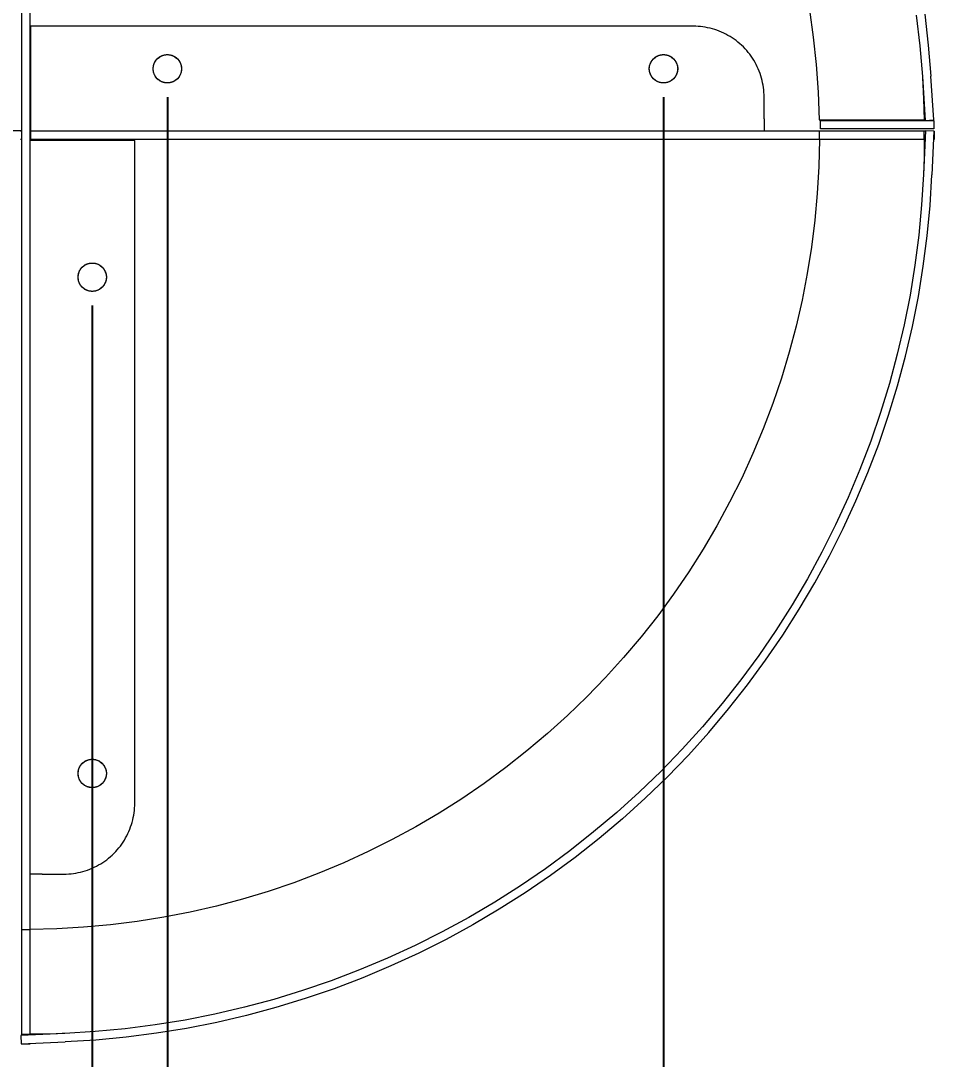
# Model space of a CAD drawing. Header units: millimetres. Extents: x 375 to 2759, y 807 to 2485.
# Drawn here: x 1619.1 to 1941.3, y 1138.3 to 1504.5 of the extents above; entities that cross this region are included whole.
import ezdxf

# ---------------------------------------------------------------- set-up
doc = ezdxf.new("R2010")
doc.units = ezdxf.units.MM
doc.layers.add('ZANO_R', color=7, linetype='Continuous', lineweight=0)
doc.layers.add('ZANO_W', color=1, linetype='Continuous', lineweight=0)
doc.styles.get("Standard").update_dxf_attribs({"font": 'ARIALUNI.TTF'})
doc.dimstyles.new('pl i ang', dxfattribs={"dimtxt": 50, "dimasz": 50, "dimexe": 1.25, "dimexo": 0.625, "dimgap": 10, "dimtad": 1, "dimtoh": 1, "dimtxsty": 'Standard', "dimcen": 2.5, "dimclrd": 1, "dimclre": 1, "dimclrt": 1, "dimadec": 0, "dimazin": 0, "dimtfac": 1, "dimtmove": 0, "dimatfit": 3, "dimfxl": 1, "dimarcsym": 1})

# ---------------------------------------------------------------- blocks, each defined once
blk = doc.blocks.new('*D402')
at = {"layer": 'ZANO_W', "color": 1, "lineweight": -2}
for p, q in [((1570.82, 1430.55), (1570.82, 1090.99)), ((1644.32, 1404.05), (1644.32, 1090.99)), ((1590.82, 1100.99), (1624.32, 1100.99))]:
    blk.add_line(p, q, dxfattribs=at)
at = {"layer": 'ZANO_W', "color": 1}
for points in [[(1590.82, 1104.32), (1590.82, 1097.66), (1570.82, 1100.99)], [(1624.32, 1097.66), (1624.32, 1104.32), (1644.32, 1100.99)]]:
    blk.add_solid(points, dxfattribs=at)
at = {"layer": 'ZANO_W', "color": 1, "insert": (1607.57, 1120.99), "char_height": 20, "attachment_point": 5}
blk.add_mtext('74', dxfattribs=at)
blk = doc.blocks.new('*D403')
at = {"layer": 'ZANO_W', "color": 1, "lineweight": -2}
for p, q in [((1670.82, 1477.55), (1670.82, 1090.99)), ((1644.32, 1229.05), (1644.32, 1090.99)), ((1624.32, 1100.99), (1604.32, 1100.99)), ((1644.32, 1100.99), (1670.82, 1100.99)), ((1674.26, 1045.33), (1657.57, 1100.99)), ((1690.82, 1100.99), (1710.82, 1100.99)), ((1723.31, 1045.33), (1674.26, 1045.33))]:
    blk.add_line(p, q, dxfattribs=at)
at = {"layer": 'ZANO_W', "color": 1}
for points in [[(1624.32, 1097.66), (1624.32, 1104.32), (1644.32, 1100.99)], [(1690.82, 1104.32), (1690.82, 1097.66), (1670.82, 1100.99)]]:
    blk.add_solid(points, dxfattribs=at)
at = {"layer": 'ZANO_W', "color": 1, "insert": (1698.79, 1065.55), "char_height": 20, "attachment_point": 5}
blk.add_mtext('26', dxfattribs=at)
blk = doc.blocks.new('*D404')
at = {"layer": 'ZANO_W', "color": 1, "lineweight": -2}
for p, q in [((1670.82, 1477.55), (1670.82, 1090.99)), ((1845.82, 1477.55), (1845.82, 1090.99)), ((1690.82, 1100.99), (1825.82, 1100.99))]:
    blk.add_line(p, q, dxfattribs=at)
at = {"layer": 'ZANO_W', "color": 1}
for points in [[(1690.82, 1104.32), (1690.82, 1097.66), (1670.82, 1100.99)], [(1825.82, 1097.66), (1825.82, 1104.32), (1845.82, 1100.99)]]:
    blk.add_solid(points, dxfattribs=at)
at = {"layer": 'ZANO_W', "color": 1, "insert": (1758.32, 1121.21), "char_height": 20, "attachment_point": 5}
blk.add_mtext('175', dxfattribs=at)
blk = doc.blocks.new('*D417')
at = {"layer": 'ZANO_W', "color": 1, "lineweight": -2}
for p, q in [((1845.82, 1477.55), (1845.82, 1014.09)), ((1395.82, 1430.55), (1395.82, 1014.09)), ((1415.82, 1024.09), (1825.82, 1024.09))]:
    blk.add_line(p, q, dxfattribs=at)
at = {"layer": 'ZANO_W', "color": 1}
for points in [[(1415.82, 1027.42), (1415.82, 1020.76), (1395.82, 1024.09)], [(1825.82, 1020.76), (1825.82, 1027.42), (1845.82, 1024.09)]]:
    blk.add_solid(points, dxfattribs=at)
at = {"layer": 'ZANO_W', "color": 1, "insert": (1620.82, 1044.31), "char_height": 20, "attachment_point": 5}
blk.add_mtext('450', dxfattribs=at)

msp = doc.modelspace()

# ---------------------------------------------------------------- linework, layer by layer
at = {"layer": 'ZANO_R'}
for p, q in [((1619.32, 1744.04), (1619.32, 1184.05)), ((1622.32, 1744.05), (1622.32, 1184.05)), ((1897.29, 1508.35), (1898.67, 1498.7)), ((1934.98, 1506.4), (1936.24, 1495.61)), ((1937.95, 1506.81), (1939.23, 1495.91)), ((1856.32, 1502.55), (1622.57, 1502.55)), ((1622.57, 1502.55), (1622.57, 1469.95)), ((1857.17, 1502.53), (1856.32, 1502.55)), ((1858.02, 1502.49), (1857.17, 1502.53)), ((1858.87, 1502.42), (1858.02, 1502.49)), ((1859.72, 1502.32), (1858.87, 1502.42)), ((1860.57, 1502.19), (1859.72, 1502.32)), ((1861.4, 1502.03), (1860.57, 1502.19)), ((1862.24, 1501.84), (1861.4, 1502.03)), ((1863.06, 1501.62), (1862.24, 1501.84)), ((1863.88, 1501.38), (1863.06, 1501.62)), ((1864.69, 1501.11), (1863.88, 1501.38)), ((1865.49, 1500.81), (1864.69, 1501.11)), ((1866.28, 1500.48), (1865.49, 1500.81)), ((1867.05, 1500.13), (1866.28, 1500.48)), ((1867.82, 1499.75), (1867.05, 1500.13)), ((1868.57, 1499.34), (1867.82, 1499.75)), ((1869.31, 1498.91), (1868.57, 1499.34)), ((1870.03, 1498.45), (1869.31, 1498.91)), ((1870.73, 1497.97), (1870.03, 1498.45)), ((1871.42, 1497.47), (1870.73, 1497.97)), ((1898.67, 1498.7), (1899.7, 1489.01)), ((1872.1, 1496.94), (1871.42, 1497.47)), ((1872.75, 1496.39), (1872.1, 1496.94)), ((1873.38, 1495.82), (1872.75, 1496.39)), ((1874, 1495.23), (1873.38, 1495.82)), ((1874.59, 1494.61), (1874, 1495.23)), ((1875.16, 1493.98), (1874.59, 1494.61)), ((1936.24, 1495.61), (1937.14, 1484.78)), ((1939.23, 1495.91), (1940.13, 1484.98)), ((1666.7, 1490.39), (1666.8, 1490.53)), ((1666.8, 1490.53), (1666.91, 1490.67)), ((1666.91, 1490.67), (1667.02, 1490.8)), ((1667.02, 1490.8), (1667.13, 1490.93)), ((1667.13, 1490.93), (1667.25, 1491.05)), ((1667.25, 1491.05), (1667.38, 1491.17)), ((1667.38, 1491.17), (1667.5, 1491.29)), ((1667.5, 1491.29), (1667.63, 1491.4)), ((1667.63, 1491.4), (1667.77, 1491.51)), ((1667.77, 1491.51), (1667.91, 1491.61)), ((1667.91, 1491.61), (1668.05, 1491.71)), ((1668.05, 1491.71), (1668.19, 1491.81)), ((1668.19, 1491.81), (1668.34, 1491.89)), ((1668.34, 1491.89), (1668.49, 1491.98)), ((1668.49, 1491.98), (1668.65, 1492.05)), ((1668.65, 1492.05), (1668.81, 1492.13)), ((1668.81, 1492.13), (1668.96, 1492.19)), ((1668.96, 1492.19), (1669.13, 1492.25)), ((1669.13, 1492.25), (1669.29, 1492.31)), ((1669.29, 1492.31), (1669.45, 1492.36)), ((1669.45, 1492.36), (1669.62, 1492.4)), ((1669.62, 1492.4), (1669.79, 1492.44)), ((1669.79, 1492.44), (1669.96, 1492.47)), ((1669.96, 1492.47), (1670.13, 1492.5)), ((1670.13, 1492.5), (1670.3, 1492.52)), ((1670.3, 1492.52), (1670.47, 1492.54)), ((1670.47, 1492.54), (1670.65, 1492.55)), ((1670.65, 1492.55), (1670.82, 1492.55)), ((1670.82, 1492.55), (1670.99, 1492.55)), ((1670.99, 1492.55), (1671.16, 1492.54)), ((1671.16, 1492.54), (1671.33, 1492.52)), ((1671.33, 1492.52), (1671.51, 1492.5)), ((1671.51, 1492.5), (1671.68, 1492.47)), ((1671.68, 1492.47), (1671.85, 1492.44)), ((1671.85, 1492.44), (1672.01, 1492.4)), ((1672.01, 1492.4), (1672.18, 1492.36)), ((1672.18, 1492.36), (1672.35, 1492.31)), ((1672.35, 1492.31), (1672.51, 1492.25)), ((1672.51, 1492.25), (1672.67, 1492.19)), ((1672.67, 1492.19), (1672.83, 1492.13)), ((1672.83, 1492.13), (1672.99, 1492.05)), ((1672.99, 1492.05), (1673.14, 1491.98)), ((1673.14, 1491.98), (1673.29, 1491.89)), ((1673.29, 1491.89), (1673.44, 1491.81)), ((1673.44, 1491.81), (1673.59, 1491.71)), ((1673.59, 1491.71), (1673.73, 1491.61)), ((1673.73, 1491.61), (1673.87, 1491.51)), ((1673.87, 1491.51), (1674, 1491.4)), ((1674, 1491.4), (1674.13, 1491.29)), ((1674.13, 1491.29), (1674.26, 1491.17)), ((1674.26, 1491.17), (1674.38, 1491.05)), ((1674.38, 1491.05), (1674.5, 1490.93)), ((1674.5, 1490.93), (1674.62, 1490.8)), ((1674.62, 1490.8), (1674.73, 1490.67)), ((1674.73, 1490.67), (1674.83, 1490.53)), ((1674.83, 1490.53), (1674.93, 1490.39)), ((1841.7, 1490.39), (1841.8, 1490.53)), ((1841.8, 1490.53), (1841.91, 1490.67)), ((1841.91, 1490.67), (1842.02, 1490.8)), ((1842.02, 1490.8), (1842.13, 1490.93)), ((1842.13, 1490.93), (1842.25, 1491.05)), ((1842.25, 1491.05), (1842.38, 1491.17)), ((1842.38, 1491.17), (1842.5, 1491.29)), ((1842.5, 1491.29), (1842.63, 1491.4)), ((1842.63, 1491.4), (1842.77, 1491.51)), ((1842.77, 1491.51), (1842.91, 1491.61)), ((1842.91, 1491.61), (1843.05, 1491.71)), ((1843.05, 1491.71), (1843.19, 1491.81)), ((1843.19, 1491.81), (1843.34, 1491.89)), ((1843.34, 1491.89), (1843.49, 1491.98)), ((1843.49, 1491.98), (1843.65, 1492.05)), ((1843.65, 1492.05), (1843.81, 1492.13)), ((1843.81, 1492.13), (1843.96, 1492.19)), ((1843.96, 1492.19), (1844.13, 1492.25)), ((1844.13, 1492.25), (1844.29, 1492.31)), ((1844.29, 1492.31), (1844.45, 1492.36)), ((1844.45, 1492.36), (1844.62, 1492.4)), ((1844.62, 1492.4), (1844.79, 1492.44)), ((1844.79, 1492.44), (1844.96, 1492.47)), ((1844.96, 1492.47), (1845.13, 1492.5)), ((1845.13, 1492.5), (1845.3, 1492.52)), ((1845.3, 1492.52), (1845.47, 1492.54)), ((1845.47, 1492.54), (1845.65, 1492.55)), ((1845.65, 1492.55), (1845.82, 1492.55)), ((1845.82, 1492.55), (1845.99, 1492.55)), ((1845.99, 1492.55), (1846.16, 1492.54)), ((1846.16, 1492.54), (1846.33, 1492.52)), ((1846.33, 1492.52), (1846.51, 1492.5)), ((1846.51, 1492.5), (1846.68, 1492.47)), ((1846.68, 1492.47), (1846.85, 1492.44)), ((1846.85, 1492.44), (1847.01, 1492.4)), ((1847.01, 1492.4), (1847.18, 1492.36)), ((1847.18, 1492.36), (1847.35, 1492.31)), ((1847.35, 1492.31), (1847.51, 1492.25)), ((1847.51, 1492.25), (1847.67, 1492.19)), ((1847.67, 1492.19), (1847.83, 1492.13)), ((1847.83, 1492.13), (1847.99, 1492.05)), ((1847.99, 1492.05), (1848.14, 1491.98)), ((1848.14, 1491.98), (1848.29, 1491.89)), ((1848.29, 1491.89), (1848.44, 1491.81)), ((1848.44, 1491.81), (1848.59, 1491.71)), ((1848.59, 1491.71), (1848.73, 1491.61)), ((1848.73, 1491.61), (1848.87, 1491.51)), ((1848.87, 1491.51), (1849, 1491.4)), ((1849, 1491.4), (1849.13, 1491.29)), ((1849.13, 1491.29), (1849.26, 1491.17)), ((1849.26, 1491.17), (1849.38, 1491.05)), ((1849.38, 1491.05), (1849.5, 1490.93)), ((1849.5, 1490.93), (1849.62, 1490.8)), ((1849.62, 1490.8), (1849.73, 1490.67)), ((1849.73, 1490.67), (1849.83, 1490.53)), ((1849.83, 1490.53), (1849.93, 1490.39)), ((1875.71, 1493.33), (1875.16, 1493.98)), ((1876.24, 1492.65), (1875.71, 1493.33)), ((1876.74, 1491.97), (1876.24, 1492.65)), ((1877.22, 1491.26), (1876.74, 1491.97)), ((1877.68, 1490.54), (1877.22, 1491.26)), ((1878.11, 1489.8), (1877.68, 1490.54)), ((1665.82, 1487.81), (1665.84, 1487.98)), ((1665.82, 1487.64), (1665.82, 1487.81)), ((1665.82, 1487.46), (1665.82, 1487.64)), ((1665.82, 1487.29), (1665.82, 1487.46)), ((1665.84, 1487.12), (1665.82, 1487.29)), ((1665.84, 1487.98), (1665.85, 1488.15)), ((1665.85, 1486.95), (1665.84, 1487.12)), ((1665.85, 1488.15), (1665.88, 1488.32)), ((1665.88, 1486.78), (1665.85, 1486.95)), ((1665.88, 1488.32), (1665.91, 1488.49)), ((1665.91, 1488.49), (1665.94, 1488.66)), ((1665.94, 1488.66), (1665.98, 1488.83)), ((1665.98, 1488.83), (1666.03, 1488.99)), ((1666.03, 1488.99), (1666.08, 1489.16)), ((1666.08, 1489.16), (1666.14, 1489.32)), ((1666.14, 1489.32), (1666.21, 1489.48)), ((1666.21, 1489.48), (1666.28, 1489.64)), ((1666.28, 1489.64), (1666.35, 1489.8)), ((1666.35, 1489.8), (1666.43, 1489.95)), ((1666.43, 1489.95), (1666.52, 1490.1)), ((1666.52, 1490.1), (1666.61, 1490.25)), ((1666.61, 1490.25), (1666.7, 1490.39)), ((1674.93, 1490.39), (1675.03, 1490.25)), ((1675.03, 1490.25), (1675.12, 1490.1)), ((1675.12, 1490.1), (1675.2, 1489.95)), ((1675.2, 1489.95), (1675.28, 1489.8)), ((1675.28, 1489.8), (1675.36, 1489.64)), ((1675.36, 1489.64), (1675.43, 1489.48)), ((1675.43, 1489.48), (1675.49, 1489.32)), ((1675.49, 1489.32), (1675.55, 1489.16)), ((1675.55, 1489.16), (1675.6, 1488.99)), ((1675.6, 1488.99), (1675.65, 1488.83)), ((1675.65, 1488.83), (1675.69, 1488.66)), ((1675.69, 1488.66), (1675.73, 1488.49)), ((1675.73, 1488.49), (1675.76, 1488.32)), ((1675.76, 1488.32), (1675.78, 1488.15)), ((1675.78, 1486.95), (1675.76, 1486.78)), ((1675.78, 1488.15), (1675.8, 1487.98)), ((1675.8, 1487.12), (1675.78, 1486.95)), ((1675.8, 1487.98), (1675.81, 1487.81)), ((1675.81, 1487.29), (1675.8, 1487.12)), ((1675.81, 1487.81), (1675.82, 1487.64)), ((1675.82, 1487.46), (1675.81, 1487.29)), ((1675.82, 1487.64), (1675.82, 1487.46)), ((1840.82, 1487.81), (1840.84, 1487.98)), ((1840.82, 1487.64), (1840.82, 1487.81)), ((1840.82, 1487.46), (1840.82, 1487.64)), ((1840.82, 1487.29), (1840.82, 1487.46)), ((1840.84, 1487.12), (1840.82, 1487.29)), ((1840.84, 1487.98), (1840.85, 1488.15)), ((1840.85, 1486.95), (1840.84, 1487.12)), ((1840.85, 1488.15), (1840.88, 1488.32)), ((1840.88, 1486.78), (1840.85, 1486.95)), ((1840.88, 1488.32), (1840.91, 1488.49)), ((1840.91, 1488.49), (1840.94, 1488.66)), ((1840.94, 1488.66), (1840.98, 1488.83)), ((1840.98, 1488.83), (1841.03, 1488.99)), ((1841.03, 1488.99), (1841.08, 1489.16)), ((1841.08, 1489.16), (1841.14, 1489.32)), ((1841.14, 1489.32), (1841.21, 1489.48)), ((1841.21, 1489.48), (1841.28, 1489.64)), ((1841.28, 1489.64), (1841.35, 1489.8)), ((1841.35, 1489.8), (1841.43, 1489.95)), ((1841.43, 1489.95), (1841.52, 1490.1)), ((1841.52, 1490.1), (1841.61, 1490.25)), ((1841.61, 1490.25), (1841.7, 1490.39)), ((1849.93, 1490.39), (1850.03, 1490.25)), ((1850.03, 1490.25), (1850.12, 1490.1)), ((1850.12, 1490.1), (1850.2, 1489.95)), ((1850.2, 1489.95), (1850.28, 1489.8)), ((1850.28, 1489.8), (1850.36, 1489.64)), ((1850.36, 1489.64), (1850.43, 1489.48)), ((1850.43, 1489.48), (1850.49, 1489.32)), ((1850.49, 1489.32), (1850.55, 1489.16)), ((1850.55, 1489.16), (1850.6, 1488.99)), ((1850.6, 1488.99), (1850.65, 1488.83)), ((1850.65, 1488.83), (1850.69, 1488.66)), ((1850.69, 1488.66), (1850.73, 1488.49)), ((1850.73, 1488.49), (1850.76, 1488.32)), ((1850.76, 1488.32), (1850.78, 1488.15)), ((1850.78, 1486.95), (1850.76, 1486.78)), ((1850.78, 1488.15), (1850.8, 1487.98)), ((1850.8, 1487.12), (1850.78, 1486.95)), ((1850.8, 1487.98), (1850.81, 1487.81)), ((1850.81, 1487.29), (1850.8, 1487.12)), ((1850.81, 1487.81), (1850.82, 1487.64)), ((1850.82, 1487.46), (1850.81, 1487.29)), ((1850.82, 1487.64), (1850.82, 1487.46)), ((1878.52, 1489.05), (1878.11, 1489.8)), ((1878.89, 1488.29), (1878.52, 1489.05)), ((1879.25, 1487.51), (1878.89, 1488.29)), ((1879.57, 1486.72), (1879.25, 1487.51)), ((1899.7, 1489.01), (1900.4, 1479.29)), ((1665.91, 1486.61), (1665.88, 1486.78)), ((1665.94, 1486.44), (1665.91, 1486.61)), ((1665.98, 1486.27), (1665.94, 1486.44)), ((1666.03, 1486.1), (1665.98, 1486.27)), ((1666.08, 1485.94), (1666.03, 1486.1)), ((1666.14, 1485.78), (1666.08, 1485.94)), ((1666.21, 1485.62), (1666.14, 1485.78)), ((1666.28, 1485.46), (1666.21, 1485.62)), ((1666.35, 1485.3), (1666.28, 1485.46)), ((1666.43, 1485.15), (1666.35, 1485.3)), ((1666.52, 1485), (1666.43, 1485.15)), ((1666.61, 1484.85), (1666.52, 1485)), ((1666.7, 1484.71), (1666.61, 1484.85)), ((1666.8, 1484.57), (1666.7, 1484.71)), ((1666.91, 1484.43), (1666.8, 1484.57)), ((1667.02, 1484.3), (1666.91, 1484.43)), ((1667.13, 1484.17), (1667.02, 1484.3)), ((1667.25, 1484.04), (1667.13, 1484.17)), ((1667.38, 1483.92), (1667.25, 1484.04)), ((1667.5, 1483.81), (1667.38, 1483.92)), ((1667.63, 1483.69), (1667.5, 1483.81)), ((1667.77, 1483.59), (1667.63, 1483.69)), ((1667.91, 1483.48), (1667.77, 1483.59)), ((1668.05, 1483.39), (1667.91, 1483.48)), ((1668.19, 1483.29), (1668.05, 1483.39)), ((1668.34, 1483.2), (1668.19, 1483.29)), ((1668.49, 1483.12), (1668.34, 1483.2)), ((1673.29, 1483.2), (1673.14, 1483.12)), ((1673.44, 1483.29), (1673.29, 1483.2)), ((1673.59, 1483.39), (1673.44, 1483.29)), ((1673.73, 1483.48), (1673.59, 1483.39)), ((1673.87, 1483.59), (1673.73, 1483.48)), ((1674, 1483.69), (1673.87, 1483.59)), ((1674.13, 1483.81), (1674, 1483.69)), ((1674.26, 1483.92), (1674.13, 1483.81)), ((1674.38, 1484.04), (1674.26, 1483.92)), ((1674.5, 1484.17), (1674.38, 1484.04)), ((1674.62, 1484.3), (1674.5, 1484.17)), ((1674.73, 1484.43), (1674.62, 1484.3)), ((1674.83, 1484.57), (1674.73, 1484.43)), ((1674.93, 1484.71), (1674.83, 1484.57)), ((1675.03, 1484.85), (1674.93, 1484.71)), ((1675.12, 1485), (1675.03, 1484.85)), ((1675.2, 1485.15), (1675.12, 1485)), ((1675.28, 1485.3), (1675.2, 1485.15)), ((1675.36, 1485.46), (1675.28, 1485.3)), ((1675.43, 1485.62), (1675.36, 1485.46)), ((1675.49, 1485.78), (1675.43, 1485.62)), ((1675.55, 1485.94), (1675.49, 1485.78)), ((1675.6, 1486.1), (1675.55, 1485.94)), ((1675.65, 1486.27), (1675.6, 1486.1)), ((1675.69, 1486.44), (1675.65, 1486.27)), ((1675.73, 1486.61), (1675.69, 1486.44)), ((1675.76, 1486.78), (1675.73, 1486.61)), ((1840.91, 1486.61), (1840.88, 1486.78)), ((1840.94, 1486.44), (1840.91, 1486.61)), ((1840.98, 1486.27), (1840.94, 1486.44)), ((1841.03, 1486.1), (1840.98, 1486.27)), ((1841.08, 1485.94), (1841.03, 1486.1)), ((1841.14, 1485.78), (1841.08, 1485.94)), ((1841.21, 1485.62), (1841.14, 1485.78)), ((1841.28, 1485.46), (1841.21, 1485.62)), ((1841.35, 1485.3), (1841.28, 1485.46)), ((1841.43, 1485.15), (1841.35, 1485.3)), ((1841.52, 1485), (1841.43, 1485.15)), ((1841.61, 1484.85), (1841.52, 1485)), ((1841.7, 1484.71), (1841.61, 1484.85)), ((1841.8, 1484.57), (1841.7, 1484.71)), ((1841.91, 1484.43), (1841.8, 1484.57)), ((1842.02, 1484.3), (1841.91, 1484.43)), ((1842.13, 1484.17), (1842.02, 1484.3)), ((1842.25, 1484.04), (1842.13, 1484.17)), ((1842.38, 1483.92), (1842.25, 1484.04)), ((1842.5, 1483.81), (1842.38, 1483.92)), ((1842.63, 1483.69), (1842.5, 1483.81)), ((1842.77, 1483.59), (1842.63, 1483.69)), ((1842.91, 1483.48), (1842.77, 1483.59)), ((1843.05, 1483.39), (1842.91, 1483.48)), ((1843.19, 1483.29), (1843.05, 1483.39)), ((1843.34, 1483.2), (1843.19, 1483.29)), ((1843.49, 1483.12), (1843.34, 1483.2)), ((1848.29, 1483.2), (1848.14, 1483.12)), ((1848.44, 1483.29), (1848.29, 1483.2)), ((1848.59, 1483.39), (1848.44, 1483.29)), ((1848.73, 1483.48), (1848.59, 1483.39)), ((1848.87, 1483.59), (1848.73, 1483.48)), ((1849, 1483.69), (1848.87, 1483.59)), ((1849.13, 1483.81), (1849, 1483.69)), ((1849.26, 1483.92), (1849.13, 1483.81)), ((1849.38, 1484.04), (1849.26, 1483.92)), ((1849.5, 1484.17), (1849.38, 1484.04)), ((1849.62, 1484.3), (1849.5, 1484.17)), ((1849.73, 1484.43), (1849.62, 1484.3)), ((1849.83, 1484.57), (1849.73, 1484.43)), ((1849.93, 1484.71), (1849.83, 1484.57)), ((1850.03, 1484.85), (1849.93, 1484.71)), ((1850.12, 1485), (1850.03, 1484.85)), ((1850.2, 1485.15), (1850.12, 1485)), ((1850.28, 1485.3), (1850.2, 1485.15)), ((1850.36, 1485.46), (1850.28, 1485.3)), ((1850.43, 1485.62), (1850.36, 1485.46)), ((1850.49, 1485.78), (1850.43, 1485.62)), ((1850.55, 1485.94), (1850.49, 1485.78)), ((1850.6, 1486.1), (1850.55, 1485.94)), ((1850.65, 1486.27), (1850.6, 1486.1)), ((1850.69, 1486.44), (1850.65, 1486.27)), ((1850.73, 1486.61), (1850.69, 1486.44)), ((1850.76, 1486.78), (1850.73, 1486.61)), ((1879.87, 1485.92), (1879.57, 1486.72)), ((1880.15, 1485.11), (1879.87, 1485.92)), ((1880.39, 1484.29), (1880.15, 1485.11)), ((1880.61, 1483.47), (1880.39, 1484.29)), ((1880.79, 1482.64), (1880.61, 1483.47)), ((1937.14, 1484.78), (1938.15, 1469.31)), ((1937.16, 1484.45), (1937.55, 1477)), ((1941.15, 1469.51), (1940.13, 1484.98)), ((1668.65, 1483.04), (1668.49, 1483.12)), ((1668.81, 1482.97), (1668.65, 1483.04)), ((1668.96, 1482.9), (1668.81, 1482.97)), ((1669.13, 1482.84), (1668.96, 1482.9)), ((1669.29, 1482.79), (1669.13, 1482.84)), ((1669.45, 1482.74), (1669.29, 1482.79)), ((1669.62, 1482.69), (1669.45, 1482.74)), ((1669.79, 1482.66), (1669.62, 1482.69)), ((1669.96, 1482.62), (1669.79, 1482.66)), ((1670.13, 1482.6), (1669.96, 1482.62)), ((1670.3, 1482.58), (1670.13, 1482.6)), ((1670.47, 1482.56), (1670.3, 1482.58)), ((1670.65, 1482.55), (1670.47, 1482.56)), ((1670.82, 1482.55), (1670.65, 1482.55)), ((1670.99, 1482.55), (1670.82, 1482.55)), ((1671.16, 1482.56), (1670.99, 1482.55)), ((1671.33, 1482.58), (1671.16, 1482.56)), ((1671.51, 1482.6), (1671.33, 1482.58)), ((1671.68, 1482.62), (1671.51, 1482.6)), ((1671.85, 1482.66), (1671.68, 1482.62)), ((1672.01, 1482.69), (1671.85, 1482.66)), ((1672.18, 1482.74), (1672.01, 1482.69)), ((1672.35, 1482.79), (1672.18, 1482.74)), ((1672.51, 1482.84), (1672.35, 1482.79)), ((1672.67, 1482.9), (1672.51, 1482.84)), ((1672.83, 1482.97), (1672.67, 1482.9)), ((1672.99, 1483.04), (1672.83, 1482.97)), ((1673.14, 1483.12), (1672.99, 1483.04)), ((1843.65, 1483.04), (1843.49, 1483.12)), ((1843.81, 1482.97), (1843.65, 1483.04)), ((1843.96, 1482.9), (1843.81, 1482.97)), ((1844.13, 1482.84), (1843.96, 1482.9)), ((1844.29, 1482.79), (1844.13, 1482.84)), ((1844.45, 1482.74), (1844.29, 1482.79)), ((1844.62, 1482.69), (1844.45, 1482.74)), ((1844.79, 1482.66), (1844.62, 1482.69)), ((1844.96, 1482.62), (1844.79, 1482.66)), ((1845.13, 1482.6), (1844.96, 1482.62)), ((1845.3, 1482.58), (1845.13, 1482.6)), ((1845.47, 1482.56), (1845.3, 1482.58)), ((1845.65, 1482.55), (1845.47, 1482.56)), ((1845.82, 1482.55), (1845.65, 1482.55)), ((1845.99, 1482.55), (1845.82, 1482.55)), ((1846.16, 1482.56), (1845.99, 1482.55)), ((1846.33, 1482.58), (1846.16, 1482.56)), ((1846.51, 1482.6), (1846.33, 1482.58)), ((1846.68, 1482.62), (1846.51, 1482.6)), ((1846.85, 1482.66), (1846.68, 1482.62)), ((1847.01, 1482.69), (1846.85, 1482.66)), ((1847.18, 1482.74), (1847.01, 1482.69)), ((1847.35, 1482.79), (1847.18, 1482.74)), ((1847.51, 1482.84), (1847.35, 1482.79)), ((1847.67, 1482.9), (1847.51, 1482.84)), ((1847.83, 1482.97), (1847.67, 1482.9)), ((1847.99, 1483.04), (1847.83, 1482.97)), ((1848.14, 1483.12), (1847.99, 1483.04)), ((1880.95, 1481.8), (1880.79, 1482.64)), ((1881.09, 1480.95), (1880.95, 1481.8)), ((1881.19, 1480.11), (1881.09, 1480.95)), ((1881.26, 1479.25), (1881.19, 1480.11)), ((1881.3, 1478.4), (1881.26, 1479.25)), ((1881.32, 1477.55), (1881.3, 1478.4)), ((1881.32, 1469.95), (1881.32, 1477.55)), ((1900.4, 1479.29), (1900.76, 1469.55)), ((1937.55, 1477), (1937.77, 1469.55)), ((1622.57, 1469.95), (1622.57, 1465.55)), ((1881.32, 1469.95), (1881.32, 1465.55)), ((1900.76, 1469.55), (1937.77, 1469.55)), ((1901.16, 1469.31), (1941.16, 1469.31)), ((1901.16, 1466.31), (1901.16, 1469.31)), ((1938.15, 1469.31), (1941.15, 1469.51)), ((1941.16, 1469.31), (1941.16, 1466.31)), ((1614.92, 1465.8), (1619.32, 1465.8)), ((1619.32, 1465.55), (1619.07, 1465.55)), ((1622.57, 1465.55), (1622.32, 1465.55)), ((1622.57, 1465.55), (1622.57, 1462.55)), ((1900.82, 1465.55), (1622.57, 1465.55)), ((1900.82, 1462.55), (1900.82, 1465.55)), ((1937.82, 1465.55), (1900.82, 1465.55)), ((1941.16, 1466.31), (1901.16, 1466.31)), ((1938.19, 1465.71), (1937.52, 1450.22)), ((1937.82, 1462.55), (1937.82, 1465.55)), ((1938.19, 1465.55), (1937.82, 1465.55)), ((1941.19, 1465.58), (1938.19, 1465.71)), ((1941.19, 1465.58), (1940.51, 1450.09)), ((1941.32, 1465.55), (1941.19, 1465.55)), ((1941.32, 1465.55), (1941.32, 1462.55)), ((1619.32, 1462.55), (1619.07, 1462.55)), ((1622.57, 1462.55), (1622.32, 1462.55)), ((1626.72, 1462.3), (1622.32, 1462.3)), ((1900.81, 1462.55), (1622.57, 1462.55)), ((1659.32, 1462.3), (1626.72, 1462.3)), ((1659.32, 1228.55), (1659.32, 1462.3)), ((1900.81, 1462.55), (1900.6, 1453.06)), ((1937.81, 1462.55), (1900.81, 1462.55)), ((1937.81, 1462.55), (1937.73, 1456.4)), ((1937.82, 1462.55), (1937.81, 1462.55)), ((1938.05, 1462.55), (1937.82, 1462.55)), ((1941.32, 1462.55), (1941.06, 1462.55)), ((1937.73, 1456.4), (1937.52, 1450.26)), ((1900.6, 1453.06), (1900.07, 1443.57)), ((1937.52, 1450.22), (1936.87, 1439.55)), ((1937.56, 1451.21), (1937.52, 1450.32)), ((1939.86, 1439.32), (1940.51, 1450.09)), ((1900.07, 1443.57), (1899.21, 1434.12)), ((1936.87, 1439.55), (1935.86, 1428.91)), ((1938.85, 1428.58), (1939.86, 1439.32)), ((1899.21, 1434.12), (1898.04, 1424.69)), ((1935.86, 1428.91), (1934.5, 1418.31)), ((1937.47, 1417.88), (1938.85, 1428.58)), ((1898.04, 1424.69), (1896.54, 1415.32)), ((1640.46, 1417.23), (1640.58, 1417.36)), ((1640.58, 1417.36), (1640.69, 1417.49)), ((1640.69, 1417.49), (1640.81, 1417.61)), ((1640.81, 1417.61), (1640.94, 1417.73)), ((1640.94, 1417.73), (1641.07, 1417.85)), ((1641.07, 1417.85), (1641.2, 1417.96)), ((1641.2, 1417.96), (1641.34, 1418.06)), ((1641.34, 1418.06), (1641.48, 1418.16)), ((1641.48, 1418.16), (1641.62, 1418.26)), ((1641.62, 1418.26), (1641.77, 1418.35)), ((1641.77, 1418.35), (1641.92, 1418.44)), ((1641.92, 1418.44), (1642.07, 1418.52)), ((1642.07, 1418.52), (1642.23, 1418.59)), ((1642.23, 1418.59), (1642.38, 1418.66)), ((1642.38, 1418.66), (1642.54, 1418.72)), ((1642.54, 1418.72), (1642.71, 1418.78)), ((1642.71, 1418.78), (1642.87, 1418.84)), ((1642.87, 1418.84), (1643.04, 1418.88)), ((1643.04, 1418.88), (1643.21, 1418.92)), ((1643.21, 1418.92), (1643.37, 1418.96)), ((1643.37, 1418.96), (1643.54, 1418.99)), ((1643.54, 1418.99), (1643.72, 1419.01)), ((1643.72, 1419.01), (1643.89, 1419.03)), ((1643.89, 1419.03), (1644.06, 1419.04)), ((1644.06, 1419.04), (1644.23, 1419.05)), ((1644.23, 1419.05), (1644.4, 1419.05)), ((1644.4, 1419.05), (1644.58, 1419.04)), ((1644.58, 1419.04), (1644.75, 1419.03)), ((1644.75, 1419.03), (1644.92, 1419.01)), ((1644.92, 1419.01), (1645.09, 1418.99)), ((1645.09, 1418.99), (1645.26, 1418.96)), ((1645.26, 1418.96), (1645.43, 1418.92)), ((1645.43, 1418.92), (1645.6, 1418.88)), ((1645.6, 1418.88), (1645.76, 1418.84)), ((1645.76, 1418.84), (1645.93, 1418.78)), ((1645.93, 1418.78), (1646.09, 1418.72)), ((1646.09, 1418.72), (1646.25, 1418.66)), ((1646.25, 1418.66), (1646.41, 1418.59)), ((1646.41, 1418.59), (1646.56, 1418.52)), ((1646.56, 1418.52), (1646.72, 1418.44)), ((1646.72, 1418.44), (1646.87, 1418.35)), ((1646.87, 1418.35), (1647.01, 1418.26)), ((1647.01, 1418.26), (1647.16, 1418.16)), ((1647.16, 1418.16), (1647.3, 1418.06)), ((1647.3, 1418.06), (1647.44, 1417.96)), ((1647.44, 1417.96), (1647.57, 1417.85)), ((1647.57, 1417.85), (1647.7, 1417.73)), ((1647.7, 1417.73), (1647.82, 1417.61)), ((1647.82, 1417.61), (1647.94, 1417.49)), ((1647.94, 1417.49), (1648.06, 1417.36)), ((1648.06, 1417.36), (1648.17, 1417.23)), ((1934.5, 1418.31), (1932.78, 1407.76)), ((1935.73, 1407.23), (1937.47, 1417.88)), ((1639.32, 1414.22), (1639.33, 1414.39)), ((1639.32, 1414.05), (1639.32, 1414.22)), ((1639.32, 1413.88), (1639.32, 1414.05)), ((1639.33, 1413.7), (1639.32, 1413.88)), ((1639.33, 1414.39), (1639.34, 1414.57)), ((1639.34, 1413.53), (1639.33, 1413.7)), ((1639.34, 1414.57), (1639.37, 1414.74)), ((1639.37, 1414.74), (1639.39, 1414.91)), ((1639.39, 1414.91), (1639.42, 1415.08)), ((1639.42, 1415.08), (1639.46, 1415.25)), ((1639.46, 1415.25), (1639.51, 1415.41)), ((1639.51, 1415.41), (1639.56, 1415.58)), ((1639.56, 1415.58), (1639.61, 1415.74)), ((1639.61, 1415.74), (1639.67, 1415.9)), ((1639.67, 1415.9), (1639.74, 1416.06)), ((1639.74, 1416.06), (1639.81, 1416.22)), ((1639.81, 1416.22), (1639.89, 1416.37)), ((1639.89, 1416.37), (1639.97, 1416.52)), ((1639.97, 1416.52), (1640.06, 1416.67)), ((1640.06, 1416.67), (1640.15, 1416.82)), ((1640.15, 1416.82), (1640.25, 1416.96)), ((1640.25, 1416.96), (1640.36, 1417.1)), ((1640.36, 1417.1), (1640.46, 1417.23)), ((1648.17, 1417.23), (1648.28, 1417.1)), ((1648.28, 1417.1), (1648.38, 1416.96)), ((1648.38, 1416.96), (1648.48, 1416.82)), ((1648.48, 1416.82), (1648.57, 1416.67)), ((1648.57, 1416.67), (1648.66, 1416.52)), ((1648.66, 1416.52), (1648.75, 1416.37)), ((1648.75, 1416.37), (1648.82, 1416.22)), ((1648.82, 1416.22), (1648.89, 1416.06)), ((1648.89, 1416.06), (1648.96, 1415.9)), ((1648.96, 1415.9), (1649.02, 1415.74)), ((1649.02, 1415.74), (1649.08, 1415.58)), ((1649.08, 1415.58), (1649.13, 1415.41)), ((1649.13, 1415.41), (1649.17, 1415.25)), ((1649.17, 1415.25), (1649.21, 1415.08)), ((1649.21, 1415.08), (1649.24, 1414.91)), ((1649.24, 1414.91), (1649.27, 1414.74)), ((1649.27, 1414.74), (1649.29, 1414.57)), ((1649.29, 1414.57), (1649.31, 1414.39)), ((1649.31, 1413.7), (1649.29, 1413.53)), ((1649.31, 1414.39), (1649.31, 1414.22)), ((1649.31, 1414.22), (1649.32, 1414.05)), ((1649.32, 1414.05), (1649.31, 1413.88)), ((1649.31, 1413.88), (1649.31, 1413.7)), ((1896.54, 1415.32), (1894.73, 1406)), ((1639.37, 1413.36), (1639.34, 1413.53)), ((1639.39, 1413.19), (1639.37, 1413.36)), ((1639.42, 1413.02), (1639.39, 1413.19)), ((1639.46, 1412.85), (1639.42, 1413.02)), ((1639.51, 1412.69), (1639.46, 1412.85)), ((1639.56, 1412.52), (1639.51, 1412.69)), ((1639.61, 1412.36), (1639.56, 1412.52)), ((1639.67, 1412.2), (1639.61, 1412.36)), ((1639.74, 1412.04), (1639.67, 1412.2)), ((1639.81, 1411.88), (1639.74, 1412.04)), ((1639.89, 1411.73), (1639.81, 1411.88)), ((1639.97, 1411.57), (1639.89, 1411.73)), ((1640.06, 1411.43), (1639.97, 1411.57)), ((1640.15, 1411.28), (1640.06, 1411.43)), ((1640.25, 1411.14), (1640.15, 1411.28)), ((1640.36, 1411), (1640.25, 1411.14)), ((1640.46, 1410.86), (1640.36, 1411)), ((1640.58, 1410.73), (1640.46, 1410.86)), ((1640.69, 1410.61), (1640.58, 1410.73)), ((1640.81, 1410.48), (1640.69, 1410.61)), ((1640.94, 1410.36), (1640.81, 1410.48)), ((1641.07, 1410.25), (1640.94, 1410.36)), ((1641.2, 1410.14), (1641.07, 1410.25)), ((1641.34, 1410.03), (1641.2, 1410.14)), ((1641.48, 1409.93), (1641.34, 1410.03)), ((1641.62, 1409.84), (1641.48, 1409.93)), ((1647.16, 1409.93), (1647.01, 1409.84)), ((1647.3, 1410.03), (1647.16, 1409.93)), ((1647.44, 1410.14), (1647.3, 1410.03)), ((1647.57, 1410.25), (1647.44, 1410.14)), ((1647.7, 1410.36), (1647.57, 1410.25)), ((1647.82, 1410.48), (1647.7, 1410.36)), ((1647.94, 1410.61), (1647.82, 1410.48)), ((1648.06, 1410.73), (1647.94, 1410.61)), ((1648.17, 1410.86), (1648.06, 1410.73)), ((1648.28, 1411), (1648.17, 1410.86)), ((1648.38, 1411.14), (1648.28, 1411)), ((1648.48, 1411.28), (1648.38, 1411.14)), ((1648.57, 1411.43), (1648.48, 1411.28)), ((1648.66, 1411.57), (1648.57, 1411.43)), ((1648.75, 1411.73), (1648.66, 1411.57)), ((1648.82, 1411.88), (1648.75, 1411.73)), ((1648.89, 1412.04), (1648.82, 1411.88)), ((1648.96, 1412.2), (1648.89, 1412.04)), ((1649.02, 1412.36), (1648.96, 1412.2)), ((1649.08, 1412.52), (1649.02, 1412.36)), ((1649.13, 1412.69), (1649.08, 1412.52)), ((1649.17, 1412.85), (1649.13, 1412.69)), ((1649.21, 1413.02), (1649.17, 1412.85)), ((1649.24, 1413.19), (1649.21, 1413.02)), ((1649.27, 1413.36), (1649.24, 1413.19)), ((1649.29, 1413.53), (1649.27, 1413.36)), ((1641.77, 1409.75), (1641.62, 1409.84)), ((1641.92, 1409.66), (1641.77, 1409.75)), ((1642.07, 1409.58), (1641.92, 1409.66)), ((1642.23, 1409.51), (1642.07, 1409.58)), ((1642.38, 1409.44), (1642.23, 1409.51)), ((1642.54, 1409.37), (1642.38, 1409.44)), ((1642.71, 1409.32), (1642.54, 1409.37)), ((1642.87, 1409.26), (1642.71, 1409.32)), ((1643.04, 1409.22), (1642.87, 1409.26)), ((1643.21, 1409.17), (1643.04, 1409.22)), ((1643.37, 1409.14), (1643.21, 1409.17)), ((1643.54, 1409.11), (1643.37, 1409.14)), ((1643.72, 1409.09), (1643.54, 1409.11)), ((1643.89, 1409.07), (1643.72, 1409.09)), ((1644.06, 1409.06), (1643.89, 1409.07)), ((1644.23, 1409.05), (1644.06, 1409.06)), ((1644.4, 1409.05), (1644.23, 1409.05)), ((1644.58, 1409.06), (1644.4, 1409.05)), ((1644.75, 1409.07), (1644.58, 1409.06)), ((1644.92, 1409.09), (1644.75, 1409.07)), ((1645.09, 1409.11), (1644.92, 1409.09)), ((1645.26, 1409.14), (1645.09, 1409.11)), ((1645.43, 1409.17), (1645.26, 1409.14)), ((1645.6, 1409.22), (1645.43, 1409.17)), ((1645.76, 1409.26), (1645.6, 1409.22)), ((1645.93, 1409.32), (1645.76, 1409.26)), ((1646.09, 1409.37), (1645.93, 1409.32)), ((1646.25, 1409.44), (1646.09, 1409.37)), ((1646.41, 1409.51), (1646.25, 1409.44)), ((1646.56, 1409.58), (1646.41, 1409.51)), ((1646.72, 1409.66), (1646.56, 1409.58)), ((1646.87, 1409.75), (1646.72, 1409.66)), ((1647.01, 1409.84), (1646.87, 1409.75)), ((1932.78, 1407.76), (1930.71, 1397.28)), ((1933.64, 1396.65), (1935.73, 1407.23)), ((1894.73, 1406), (1892.61, 1396.74)), ((1892.61, 1396.74), (1890.17, 1387.56)), ((1930.71, 1397.28), (1928.28, 1386.87)), ((1931.19, 1386.14), (1933.64, 1396.65)), ((1890.17, 1387.56), (1887.42, 1378.47)), ((1928.28, 1386.87), (1925.5, 1376.55)), ((1928.39, 1375.72), (1931.19, 1386.14)), ((1887.42, 1378.47), (1884.37, 1369.48)), ((1925.5, 1376.55), (1922.38, 1366.33)), ((1925.23, 1365.4), (1928.39, 1375.72)), ((1884.37, 1369.48), (1881.01, 1360.6)), ((1922.38, 1366.33), (1918.91, 1356.22)), ((1921.74, 1355.2), (1925.23, 1365.4)), ((1881.01, 1360.6), (1877.35, 1351.84)), ((1918.91, 1356.22), (1915.11, 1346.23)), ((1917.9, 1345.12), (1921.74, 1355.2)), ((1877.35, 1351.84), (1873.4, 1343.2)), ((1915.11, 1346.23), (1910.97, 1336.38)), ((1913.72, 1335.17), (1917.9, 1345.12)), ((1873.4, 1343.2), (1869.16, 1334.71)), ((1869.16, 1334.71), (1864.63, 1326.36)), ((1910.97, 1336.38), (1906.5, 1326.67)), ((1909.21, 1325.37), (1913.72, 1335.17)), ((1864.63, 1326.36), (1859.82, 1318.18)), ((1906.5, 1326.67), (1901.71, 1317.12)), ((1904.37, 1315.73), (1909.21, 1325.37)), ((1859.82, 1318.18), (1854.73, 1310.16)), ((1901.71, 1317.12), (1896.6, 1307.73)), ((1899.21, 1306.25), (1904.37, 1315.73)), ((1854.73, 1310.16), (1849.38, 1302.31)), ((1896.6, 1307.73), (1891.17, 1298.52)), ((1893.73, 1296.96), (1899.21, 1306.25)), ((1849.38, 1302.31), (1843.77, 1294.65)), ((1891.17, 1298.52), (1885.44, 1289.5)), ((1887.94, 1287.85), (1893.73, 1296.96)), ((1843.77, 1294.65), (1837.89, 1287.19)), ((1885.44, 1289.5), (1879.4, 1280.68)), ((1837.89, 1287.19), (1831.77, 1279.93)), ((1881.85, 1278.95), (1887.94, 1287.85)), ((1831.77, 1279.93), (1825.41, 1272.89)), ((1879.4, 1280.68), (1873.07, 1272.07)), ((1875.46, 1270.25), (1881.85, 1278.95)), ((1825.41, 1272.89), (1818.81, 1266.06)), ((1873.07, 1272.07), (1866.46, 1263.68)), ((1868.78, 1261.78), (1875.46, 1270.25)), ((1818.81, 1266.06), (1811.98, 1259.46)), ((1866.46, 1263.68), (1859.57, 1255.51)), ((1861.82, 1253.54), (1868.78, 1261.78)), ((1811.98, 1259.46), (1804.93, 1253.09)), ((1804.93, 1253.09), (1797.67, 1246.97)), ((1859.57, 1255.51), (1852.4, 1247.58)), ((1854.59, 1245.53), (1861.82, 1253.54)), ((1797.67, 1246.97), (1790.21, 1241.1)), ((1852.4, 1247.58), (1844.97, 1239.9)), ((1847.09, 1237.77), (1854.59, 1245.53)), ((1639.89, 1241.37), (1639.97, 1241.52)), ((1639.97, 1241.52), (1640.06, 1241.67)), ((1640.06, 1241.67), (1640.15, 1241.82)), ((1640.15, 1241.82), (1640.25, 1241.96)), ((1640.25, 1241.96), (1640.36, 1242.1)), ((1640.36, 1242.1), (1640.46, 1242.23)), ((1640.46, 1242.23), (1640.58, 1242.36)), ((1640.58, 1242.36), (1640.69, 1242.49)), ((1640.69, 1242.49), (1640.81, 1242.61)), ((1640.81, 1242.61), (1640.94, 1242.73)), ((1640.94, 1242.73), (1641.07, 1242.85)), ((1641.07, 1242.85), (1641.2, 1242.96)), ((1641.2, 1242.96), (1641.34, 1243.06)), ((1641.34, 1243.06), (1641.48, 1243.16)), ((1641.48, 1243.16), (1641.62, 1243.26)), ((1641.62, 1243.26), (1641.77, 1243.35)), ((1641.77, 1243.35), (1641.92, 1243.44)), ((1641.92, 1243.44), (1642.07, 1243.52)), ((1642.07, 1243.52), (1642.23, 1243.59)), ((1642.23, 1243.59), (1642.38, 1243.66)), ((1642.38, 1243.66), (1642.54, 1243.72)), ((1642.54, 1243.72), (1642.71, 1243.78)), ((1642.71, 1243.78), (1642.87, 1243.84)), ((1642.87, 1243.84), (1643.04, 1243.88)), ((1643.04, 1243.88), (1643.21, 1243.92)), ((1643.21, 1243.92), (1643.37, 1243.96)), ((1643.37, 1243.96), (1643.54, 1243.99)), ((1643.54, 1243.99), (1643.72, 1244.01)), ((1643.72, 1244.01), (1643.89, 1244.03)), ((1643.89, 1244.03), (1644.06, 1244.04)), ((1644.06, 1244.04), (1644.23, 1244.05)), ((1644.23, 1244.05), (1644.4, 1244.05)), ((1644.4, 1244.05), (1644.58, 1244.04)), ((1644.58, 1244.04), (1644.75, 1244.03)), ((1644.75, 1244.03), (1644.92, 1244.01)), ((1644.92, 1244.01), (1645.09, 1243.99)), ((1645.09, 1243.99), (1645.26, 1243.96)), ((1645.26, 1243.96), (1645.43, 1243.92)), ((1645.43, 1243.92), (1645.6, 1243.88)), ((1645.6, 1243.88), (1645.76, 1243.84)), ((1645.76, 1243.84), (1645.93, 1243.78)), ((1645.93, 1243.78), (1646.09, 1243.72)), ((1646.09, 1243.72), (1646.25, 1243.66)), ((1646.25, 1243.66), (1646.41, 1243.59)), ((1646.41, 1243.59), (1646.56, 1243.52)), ((1646.56, 1243.52), (1646.72, 1243.44)), ((1646.72, 1243.44), (1646.87, 1243.35)), ((1646.87, 1243.35), (1647.01, 1243.26)), ((1647.01, 1243.26), (1647.16, 1243.16)), ((1647.16, 1243.16), (1647.3, 1243.06)), ((1647.3, 1243.06), (1647.44, 1242.96)), ((1647.44, 1242.96), (1647.57, 1242.85)), ((1647.57, 1242.85), (1647.7, 1242.73)), ((1647.7, 1242.73), (1647.82, 1242.61)), ((1647.82, 1242.61), (1647.94, 1242.49)), ((1647.94, 1242.49), (1648.06, 1242.36)), ((1648.06, 1242.36), (1648.17, 1242.23)), ((1648.17, 1242.23), (1648.28, 1242.1)), ((1648.28, 1242.1), (1648.38, 1241.96)), ((1648.38, 1241.96), (1648.48, 1241.82)), ((1648.48, 1241.82), (1648.57, 1241.67)), ((1648.57, 1241.67), (1648.66, 1241.52)), ((1648.66, 1241.52), (1648.75, 1241.37)), ((1639.32, 1239.22), (1639.33, 1239.39)), ((1639.32, 1239.05), (1639.32, 1239.22)), ((1639.32, 1238.88), (1639.32, 1239.05)), ((1639.33, 1238.7), (1639.32, 1238.88)), ((1639.33, 1239.39), (1639.34, 1239.57)), ((1639.34, 1238.53), (1639.33, 1238.7)), ((1639.34, 1239.57), (1639.37, 1239.74)), ((1639.37, 1238.36), (1639.34, 1238.53)), ((1639.37, 1239.74), (1639.39, 1239.91)), ((1639.39, 1238.19), (1639.37, 1238.36)), ((1639.39, 1239.91), (1639.42, 1240.08)), ((1639.42, 1238.02), (1639.39, 1238.19)), ((1639.42, 1240.08), (1639.46, 1240.25)), ((1639.46, 1237.85), (1639.42, 1238.02)), ((1639.46, 1240.25), (1639.51, 1240.41)), ((1639.51, 1237.69), (1639.46, 1237.85)), ((1639.51, 1240.41), (1639.56, 1240.58)), ((1639.56, 1240.58), (1639.61, 1240.74)), ((1639.61, 1240.74), (1639.67, 1240.9)), ((1639.67, 1240.9), (1639.74, 1241.06)), ((1639.74, 1241.06), (1639.81, 1241.22)), ((1639.81, 1241.22), (1639.89, 1241.37)), ((1648.75, 1241.37), (1648.82, 1241.22)), ((1648.82, 1241.22), (1648.89, 1241.06)), ((1648.89, 1241.06), (1648.96, 1240.9)), ((1648.96, 1240.9), (1649.02, 1240.74)), ((1649.02, 1240.74), (1649.08, 1240.58)), ((1649.08, 1240.58), (1649.13, 1240.41)), ((1649.13, 1240.41), (1649.17, 1240.25)), ((1649.17, 1237.85), (1649.13, 1237.69)), ((1649.17, 1240.25), (1649.21, 1240.08)), ((1649.21, 1238.02), (1649.17, 1237.85)), ((1649.21, 1240.08), (1649.24, 1239.91)), ((1649.24, 1238.19), (1649.21, 1238.02)), ((1649.24, 1239.91), (1649.27, 1239.74)), ((1649.27, 1238.36), (1649.24, 1238.19)), ((1649.27, 1239.74), (1649.29, 1239.57)), ((1649.29, 1238.53), (1649.27, 1238.36)), ((1649.29, 1239.57), (1649.31, 1239.39)), ((1649.31, 1238.7), (1649.29, 1238.53)), ((1649.31, 1239.39), (1649.31, 1239.22)), ((1649.31, 1239.22), (1649.32, 1239.05)), ((1649.32, 1239.05), (1649.31, 1238.88)), ((1649.31, 1238.88), (1649.31, 1238.7)), ((1790.21, 1241.1), (1782.55, 1235.49)), ((1844.97, 1239.9), (1837.29, 1232.47)), ((1639.56, 1237.52), (1639.51, 1237.69)), ((1639.61, 1237.36), (1639.56, 1237.52)), ((1639.67, 1237.2), (1639.61, 1237.36)), ((1639.74, 1237.04), (1639.67, 1237.2)), ((1639.81, 1236.88), (1639.74, 1237.04)), ((1639.89, 1236.73), (1639.81, 1236.88)), ((1639.97, 1236.57), (1639.89, 1236.73)), ((1640.06, 1236.43), (1639.97, 1236.57)), ((1640.15, 1236.28), (1640.06, 1236.43)), ((1640.25, 1236.14), (1640.15, 1236.28)), ((1640.36, 1236), (1640.25, 1236.14)), ((1640.46, 1235.86), (1640.36, 1236)), ((1640.58, 1235.73), (1640.46, 1235.86)), ((1640.69, 1235.61), (1640.58, 1235.73)), ((1640.81, 1235.48), (1640.69, 1235.61)), ((1640.94, 1235.36), (1640.81, 1235.48)), ((1641.07, 1235.25), (1640.94, 1235.36)), ((1641.2, 1235.14), (1641.07, 1235.25)), ((1641.34, 1235.03), (1641.2, 1235.14)), ((1641.48, 1234.93), (1641.34, 1235.03)), ((1641.62, 1234.84), (1641.48, 1234.93)), ((1641.77, 1234.75), (1641.62, 1234.84)), ((1641.92, 1234.66), (1641.77, 1234.75)), ((1642.07, 1234.58), (1641.92, 1234.66)), ((1642.23, 1234.51), (1642.07, 1234.58)), ((1642.38, 1234.44), (1642.23, 1234.51)), ((1642.54, 1234.37), (1642.38, 1234.44)), ((1642.71, 1234.32), (1642.54, 1234.37)), ((1642.87, 1234.26), (1642.71, 1234.32)), ((1643.04, 1234.22), (1642.87, 1234.26)), ((1643.21, 1234.17), (1643.04, 1234.22)), ((1643.37, 1234.14), (1643.21, 1234.17)), ((1645.43, 1234.17), (1645.26, 1234.14)), ((1645.6, 1234.22), (1645.43, 1234.17)), ((1645.76, 1234.26), (1645.6, 1234.22)), ((1645.93, 1234.32), (1645.76, 1234.26)), ((1646.09, 1234.37), (1645.93, 1234.32)), ((1646.25, 1234.44), (1646.09, 1234.37)), ((1646.41, 1234.51), (1646.25, 1234.44)), ((1646.56, 1234.58), (1646.41, 1234.51)), ((1646.72, 1234.66), (1646.56, 1234.58)), ((1646.87, 1234.75), (1646.72, 1234.66)), ((1647.01, 1234.84), (1646.87, 1234.75)), ((1647.16, 1234.93), (1647.01, 1234.84)), ((1647.3, 1235.03), (1647.16, 1234.93)), ((1647.44, 1235.14), (1647.3, 1235.03)), ((1647.57, 1235.25), (1647.44, 1235.14)), ((1647.7, 1235.36), (1647.57, 1235.25)), ((1647.82, 1235.48), (1647.7, 1235.36)), ((1647.94, 1235.61), (1647.82, 1235.48)), ((1648.06, 1235.73), (1647.94, 1235.61)), ((1648.17, 1235.86), (1648.06, 1235.73)), ((1648.28, 1236), (1648.17, 1235.86)), ((1648.38, 1236.14), (1648.28, 1236)), ((1648.48, 1236.28), (1648.38, 1236.14)), ((1648.57, 1236.43), (1648.48, 1236.28)), ((1648.66, 1236.57), (1648.57, 1236.43)), ((1648.75, 1236.73), (1648.66, 1236.57)), ((1648.82, 1236.88), (1648.75, 1236.73)), ((1648.89, 1237.04), (1648.82, 1236.88)), ((1648.96, 1237.2), (1648.89, 1237.04)), ((1649.02, 1237.36), (1648.96, 1237.2)), ((1649.08, 1237.52), (1649.02, 1237.36)), ((1649.13, 1237.69), (1649.08, 1237.52)), ((1782.55, 1235.49), (1774.71, 1230.13)), ((1847.09, 1237.77), (1839.34, 1230.28)), ((1643.54, 1234.11), (1643.37, 1234.14)), ((1643.72, 1234.09), (1643.54, 1234.11)), ((1643.89, 1234.07), (1643.72, 1234.09)), ((1644.06, 1234.06), (1643.89, 1234.07)), ((1644.23, 1234.05), (1644.06, 1234.06)), ((1644.4, 1234.05), (1644.23, 1234.05)), ((1644.58, 1234.06), (1644.4, 1234.05)), ((1644.75, 1234.07), (1644.58, 1234.06)), ((1644.92, 1234.09), (1644.75, 1234.07)), ((1645.09, 1234.11), (1644.92, 1234.09)), ((1645.26, 1234.14), (1645.09, 1234.11)), ((1837.29, 1232.47), (1829.36, 1225.3)), ((1659.19, 1225.99), (1659.26, 1226.84)), ((1659.26, 1226.84), (1659.3, 1227.7)), ((1659.3, 1227.7), (1659.32, 1228.55)), ((1774.71, 1230.13), (1766.69, 1225.05)), ((1839.34, 1230.28), (1831.33, 1223.04)), ((1658.61, 1222.63), (1658.79, 1223.46)), ((1658.79, 1223.46), (1658.95, 1224.3)), ((1658.95, 1224.3), (1659.09, 1225.14)), ((1659.09, 1225.14), (1659.19, 1225.99)), ((1766.69, 1225.05), (1758.5, 1220.24)), ((1829.36, 1225.3), (1821.19, 1218.41)), ((1657.57, 1219.38), (1657.87, 1220.18)), ((1657.87, 1220.18), (1658.15, 1220.99)), ((1658.15, 1220.99), (1658.39, 1221.8)), ((1658.39, 1221.8), (1658.61, 1222.63)), ((1758.5, 1220.24), (1750.16, 1215.71)), ((1831.33, 1223.04), (1823.09, 1216.08)), ((1655.68, 1215.56), (1656.11, 1216.3)), ((1656.11, 1216.3), (1656.52, 1217.05)), ((1656.52, 1217.05), (1656.89, 1217.81)), ((1656.89, 1217.81), (1657.25, 1218.59)), ((1657.25, 1218.59), (1657.57, 1219.38)), ((1821.19, 1218.41), (1812.8, 1211.79)), ((1823.09, 1216.08), (1814.61, 1209.4)), ((1653.16, 1212.12), (1653.71, 1212.77)), ((1653.71, 1212.77), (1654.24, 1213.44)), ((1654.24, 1213.44), (1654.74, 1214.13)), ((1654.74, 1214.13), (1655.22, 1214.84)), ((1655.22, 1214.84), (1655.68, 1215.56)), ((1750.16, 1215.71), (1741.66, 1211.47)), ((1648.73, 1208.12), (1649.42, 1208.63)), ((1649.42, 1208.63), (1650.1, 1209.16)), ((1650.1, 1209.16), (1650.75, 1209.71)), ((1650.75, 1209.71), (1651.38, 1210.28)), ((1651.38, 1210.28), (1652, 1210.87)), ((1652, 1210.87), (1652.59, 1211.48)), ((1652.59, 1211.48), (1653.16, 1212.12)), ((1741.66, 1211.47), (1733.03, 1207.52)), ((1812.8, 1211.79), (1804.18, 1205.46)), ((1814.61, 1209.4), (1805.92, 1203.02)), ((1641.88, 1204.72), (1642.69, 1204.99)), ((1642.69, 1204.99), (1643.49, 1205.29)), ((1643.49, 1205.29), (1644.28, 1205.62)), ((1644.28, 1205.62), (1645.05, 1205.97)), ((1645.05, 1205.97), (1645.82, 1206.35)), ((1645.82, 1206.35), (1646.57, 1206.76)), ((1646.57, 1206.76), (1647.31, 1207.19)), ((1647.31, 1207.19), (1648.03, 1207.64)), ((1648.03, 1207.64), (1648.73, 1208.12)), ((1733.03, 1207.52), (1724.26, 1203.86)), ((1804.18, 1205.46), (1795.36, 1199.43)), ((1626.72, 1203.55), (1622.32, 1203.55)), ((1626.72, 1203.55), (1634.32, 1203.55)), ((1634.32, 1203.55), (1635.17, 1203.56)), ((1635.17, 1203.56), (1636.02, 1203.61)), ((1636.02, 1203.61), (1636.87, 1203.68)), ((1636.87, 1203.68), (1637.72, 1203.78)), ((1637.72, 1203.78), (1638.57, 1203.91)), ((1638.57, 1203.91), (1639.4, 1204.07)), ((1639.4, 1204.07), (1640.24, 1204.26)), ((1640.24, 1204.26), (1641.06, 1204.48)), ((1641.06, 1204.48), (1641.88, 1204.72)), ((1724.26, 1203.86), (1715.38, 1200.5)), ((1805.92, 1203.02), (1797.01, 1196.93)), ((1715.38, 1200.5), (1706.39, 1197.45)), ((1795.36, 1199.43), (1786.34, 1193.7)), ((1697.3, 1194.7), (1688.13, 1192.26)), ((1706.39, 1197.45), (1697.3, 1194.7)), ((1797.01, 1196.93), (1787.91, 1191.14)), ((1688.13, 1192.26), (1678.87, 1190.13)), ((1786.34, 1193.7), (1777.13, 1188.27)), ((1787.91, 1191.14), (1778.61, 1185.66)), ((1660.17, 1186.83), (1650.75, 1185.65)), ((1669.55, 1188.32), (1660.17, 1186.83)), ((1678.87, 1190.13), (1669.55, 1188.32)), ((1777.13, 1188.27), (1767.75, 1183.16)), ((1619.32, 1184.05), (1622.32, 1184.05)), ((1619.32, 1184.05), (1619.32, 1147.05)), ((1631.81, 1184.26), (1622.32, 1184.05)), ((1622.32, 1184.05), (1622.32, 1147.05)), ((1641.29, 1184.8), (1631.81, 1184.26)), ((1650.75, 1185.65), (1641.29, 1184.8)), ((1767.75, 1183.16), (1758.2, 1178.36)), ((1778.61, 1185.66), (1769.14, 1180.5)), ((1769.14, 1180.5), (1759.5, 1175.66)), ((1758.2, 1178.36), (1748.49, 1173.89)), ((1759.5, 1175.66), (1749.7, 1171.15)), ((1748.49, 1173.89), (1738.63, 1169.76)), ((1738.63, 1169.76), (1728.65, 1165.95)), ((1749.7, 1171.15), (1739.75, 1166.97)), ((1728.65, 1165.95), (1718.54, 1162.49)), ((1739.75, 1166.97), (1729.67, 1163.13)), ((1718.54, 1162.49), (1708.32, 1159.36)), ((1729.67, 1163.13), (1719.46, 1159.63)), ((1708.32, 1159.36), (1698, 1156.59)), ((1719.46, 1159.63), (1709.14, 1156.48)), ((1687.59, 1154.16), (1677.1, 1152.09)), ((1698, 1156.59), (1687.59, 1154.16)), ((1698.73, 1153.68), (1688.22, 1151.23)), ((1709.14, 1156.48), (1698.73, 1153.68)), ((1666.55, 1150.37), (1655.95, 1149)), ((1677.1, 1152.09), (1666.55, 1150.37)), ((1688.22, 1151.23), (1677.63, 1149.13)), ((1634.65, 1147.35), (1619.16, 1146.67)), ((1619.16, 1146.67), (1619.29, 1143.68)), ((1619.32, 1147.05), (1622.32, 1147.05)), ((1619.32, 1147.05), (1619.32, 1146.68)), ((1628.46, 1147.14), (1622.32, 1147.05)), ((1622.32, 1147.05), (1622.32, 1146.81)), ((1622.32, 1147.05), (1622.32, 1147.05)), ((1634.61, 1147.35), (1628.46, 1147.14)), ((1634.55, 1147.35), (1633.66, 1147.31)), ((1645.31, 1148), (1634.65, 1147.35)), ((1655.95, 1149), (1645.31, 1148)), ((1666.99, 1147.4), (1656.29, 1146.02)), ((1677.63, 1149.13), (1666.99, 1147.4)), ((1619.29, 1143.68), (1634.78, 1144.35)), ((1619.32, 1143.68), (1619.32, 1143.55)), ((1622.32, 1143.55), (1619.32, 1143.55)), ((1622.32, 1143.81), (1622.32, 1143.55)), ((1645.55, 1145.01), (1634.78, 1144.35)), ((1656.29, 1146.02), (1645.55, 1145.01))]:
    msp.add_line(p, q, dxfattribs=at)
for centre in [(1670.82, 1487.55), (1845.82, 1487.55), (1644.32, 1414.05), (1644.32, 1239.05)]:
    msp.add_circle(centre, 5, dxfattribs=at)

# ---------------------------------------------------------------- dimensions: what is measured, and where the dimension line sits
at = {"layer": 'ZANO_W'}
for base, p1, p2, picture, middle in [((1845.82, 1024.09), (1395.82, 1440.55), (1845.82, 1487.55), '*D417', (1620.82, 1044.31)), ((1670.8179, 1100.9892), (1644.3184, 1239.0487), (1670.8179, 1487.5487), '*D403', (1684.2646, 1065.5526)), ((1845.82, 1100.99), (1670.82, 1487.55), (1845.82, 1487.55), '*D404', (1758.32, 1121.21)), ((1644.3179, 1100.9892), (1570.8174, 1440.5487), (1644.3179, 1414.0492), '*D402', (1607.5676, 1120.9892))]:
    dim = msp.add_linear_dim(base=base, p1=p1, p2=p2, dimstyle='pl i ang', override={"dimtxt": 20, "dimasz": 20, "dimexe": 10, "dimexo": 10, "dimtoh": 0, "dimdec": 0, "dimtdec": 0, "dimtmove": 1}, dxfattribs=at)
    dim.commit()
    dim.dimension.update_dxf_attribs({"geometry": picture, "text_midpoint": middle})

doc.saveas('drawing.dxf')
